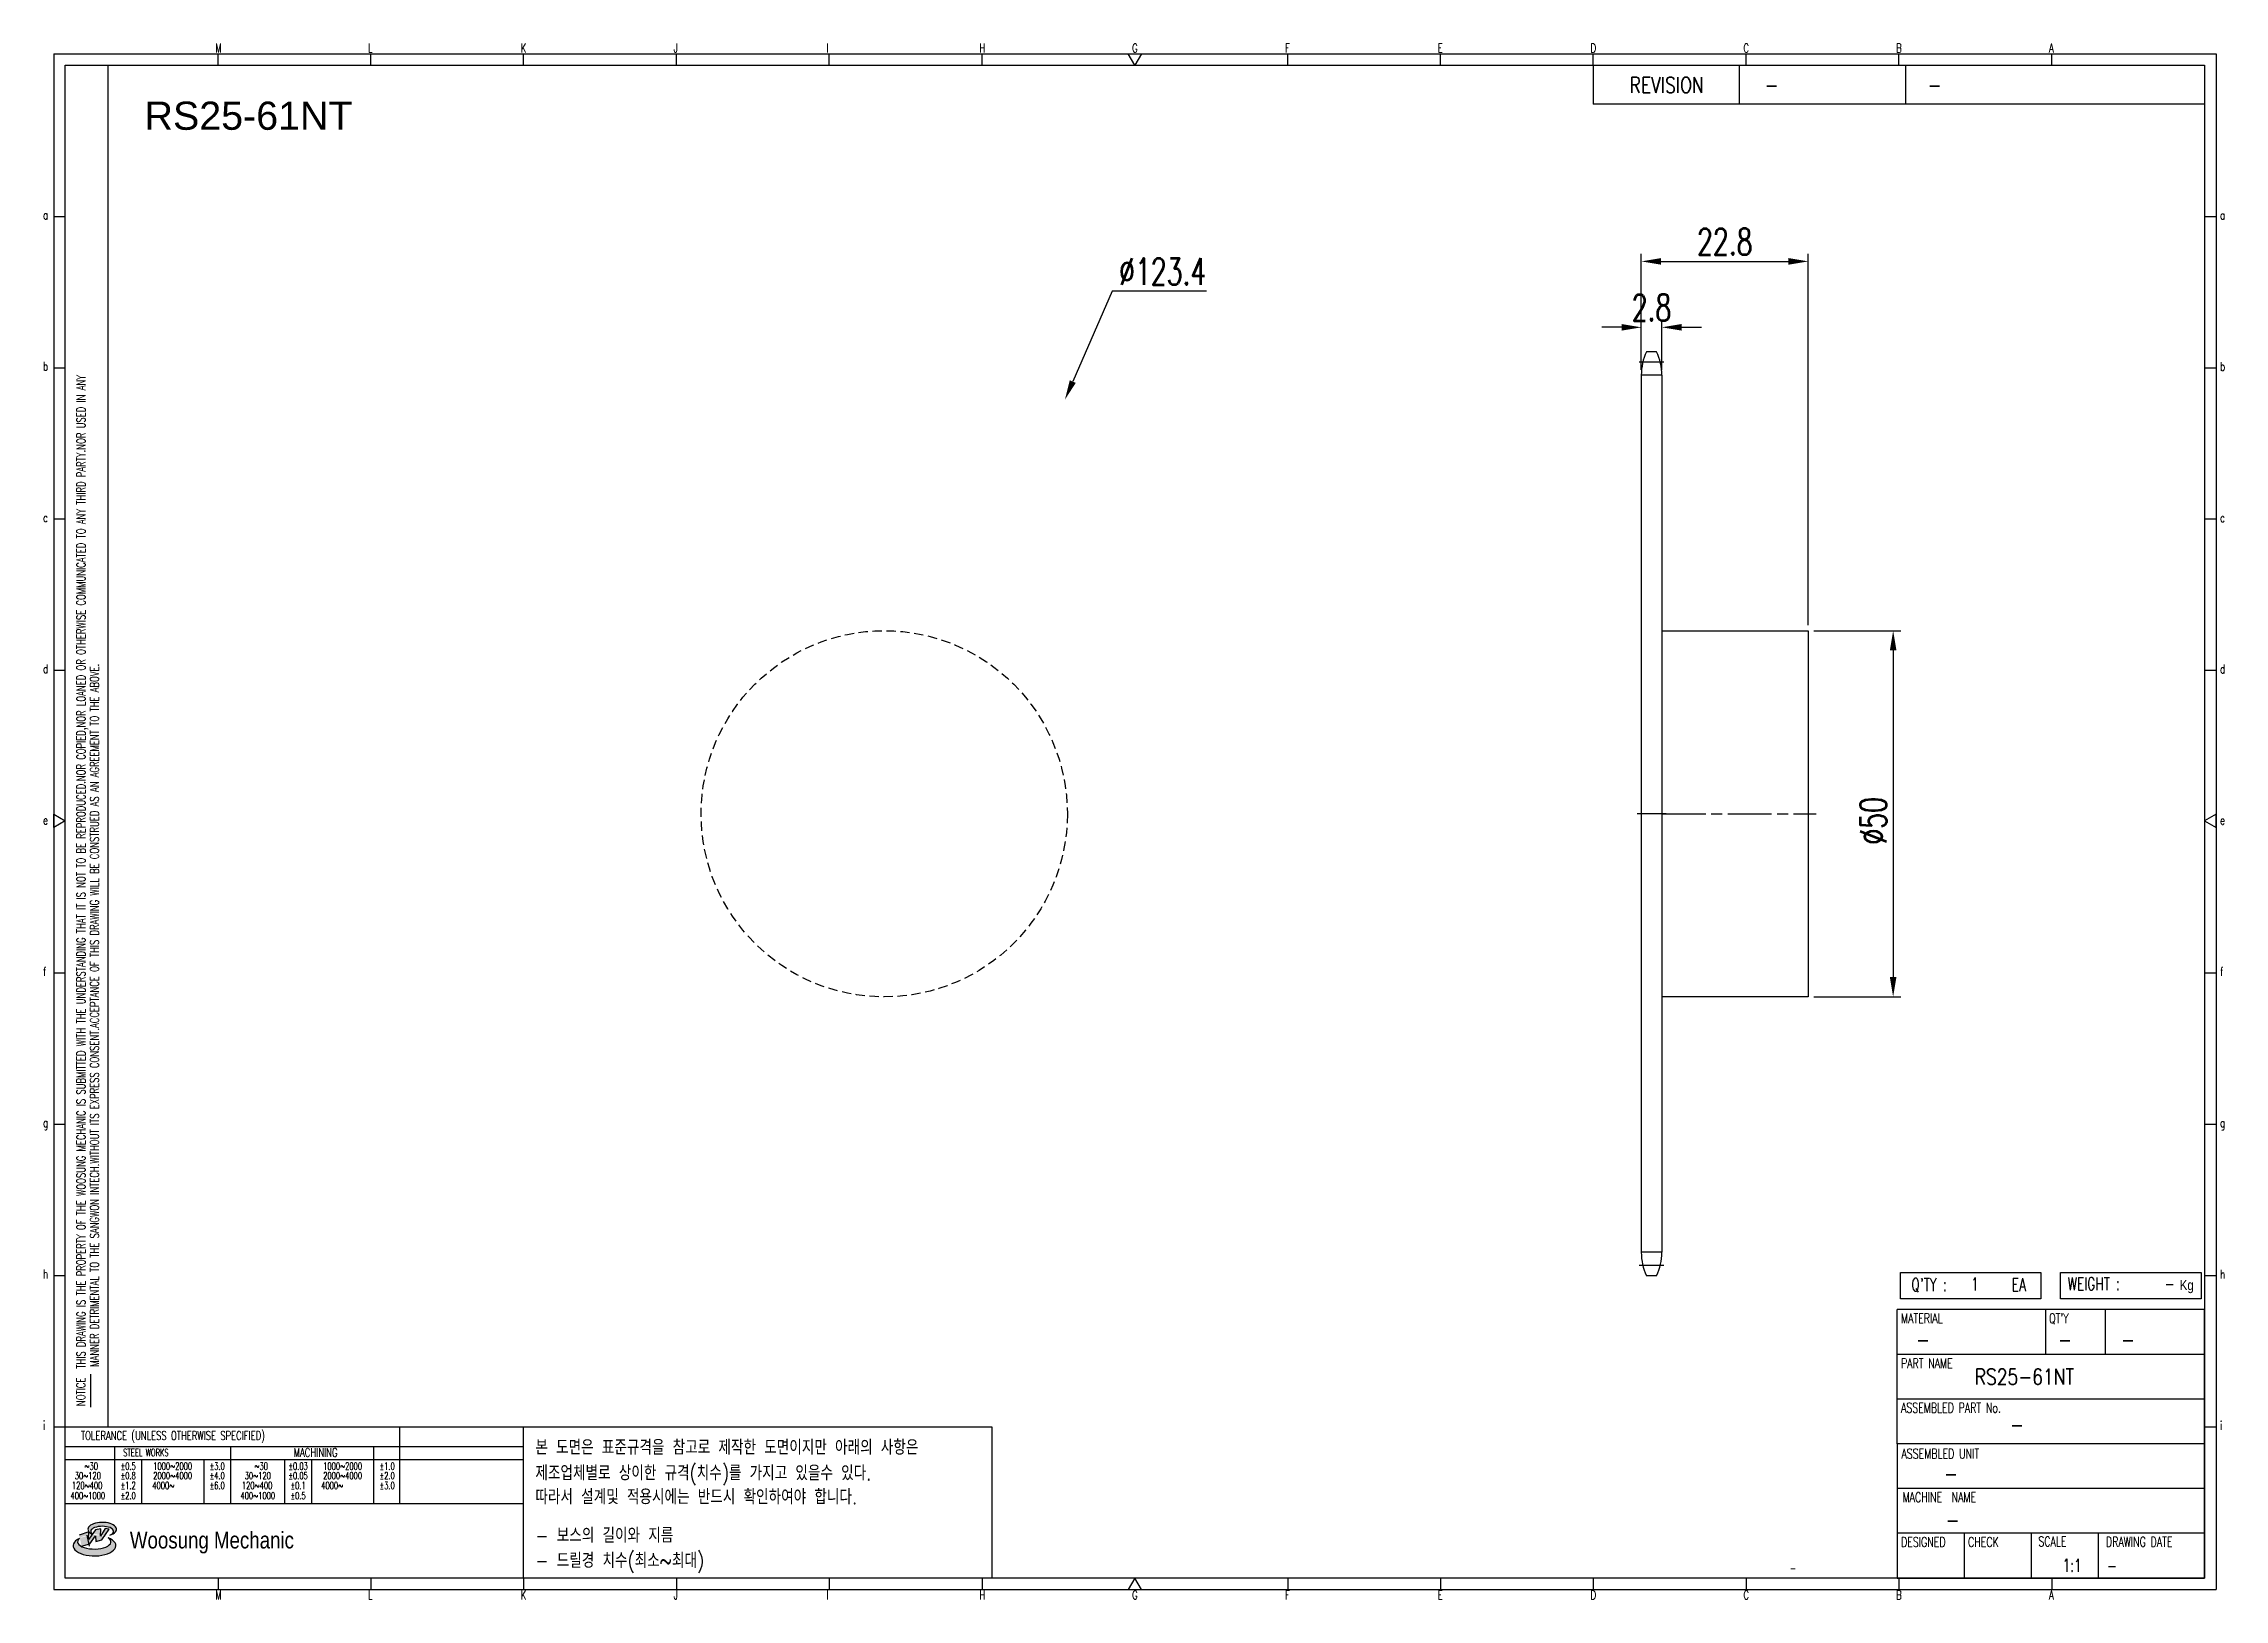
# Model space of a CAD drawing. Header units: millimetres. Extents: x -67442 to -67144, y 2403 to 2615.
import ezdxf
from ezdxf.enums import TextEntityAlignment as Align

# ---------------------------------------------------------------- set-up
doc = ezdxf.new("R2010")
doc.units = ezdxf.units.MM
for name, pattern in [('AM_ISO02W050', [7.5, 6, -1.5]), ('AM_ISO02W050x2', [3.75, 3, -0.75]), ('AM_ISO08W050', [18, 12, -1.5, 3, -1.5]), ('AM_ISO08W050x2', [9, 6, -0.75, 1.5, -0.75]), ('HIDDEN', [9.525, 6.35, -3.175])]:
    doc.linetypes.add(name, pattern=pattern)
for name, color, linetype, lineweight in [('AM_3N', 6, 'AM_ISO02W050', 25), ('AM_7', 4, 'AM_ISO08W050', 25), ('AM_7N', 4, 'AM_ISO08W050', 25)]:
    doc.layers.add(name, color=color, linetype=linetype, lineweight=lineweight)
for name, color, linetype in [('S-DIM', 7, 'Continuous'), ('TITLE', 7, 'Continuous'), ('도면레이아웃', 7, 'Continuous')]:
    doc.layers.add(name, color=color, linetype=linetype)
doc.styles.add('HAN', font='ROMANS.shx', dxfattribs={"width": 0.7, "bigfont": 'whgtxt.shx'})
doc.styles.add('HKD_ST2', font='romans.shx', dxfattribs={"width": 0.7, "height": 4, "bigfont": '@extfont2.shx'})
doc.styles.add('HSG', font='SIMPLEX.shx', dxfattribs={"width": 0.7, "bigfont": 'HSG.shx'})
doc.styles.add('ROMANS', font='romans.shx', dxfattribs={"width": 0.7, "bigfont": 'whgtxt.shx'})
doc.styles.add('SLDTEXTSTYLE4', font='arial.ttf', dxfattribs={"width": 0.8})
doc.styles.get("Standard").update_dxf_attribs({"font": 'arial.ttf'})
doc.dimstyles.new('APP4.5', dxfattribs={"dimscale": 1.5, "dimtxt": 2.4, "dimasz": 1.8, "dimexe": 0.7, "dimexo": 0.5, "dimgap": 0.6, "dimtad": 1, "dimtoh": 1, "dimdec": 1, "dimrnd": 0.01, "dimzin": 9, "dimdsep": 46, "dimtxsty": 'HSG', "dimcen": 0, "dimclrd": 1, "dimclre": 1, "dimclrt": 256, "dimazin": 2, "dimtp": 1, "dimtm": 1, "dimtfac": 0.5, "dimtdec": 1, "dimtofl": 0, "dimtmove": 0, "dimatfit": 3, "dimfxl": 0.7, "dimtvp": 1, "dimtolj": 2, "dimlwd": -1, "dimlwe": -1, "dimarcsym": 0})

# ---------------------------------------------------------------- blocks, each defined once
blk = doc.blocks.new('fyjkfytuj')
for p, q in [((-66537.93, 409.63), (-66517.93, 409.63)), ((-66517.93, 409.63), (-66517.93, 359.63)), ((-66517.93, 359.63), (-66537.93, 359.63))]:
    blk.add_line(p, q)
at = {"layer": 'AM_7N', "linetype": 'AM_ISO08W050x2'}
blk.add_line((-66537.93, 384.63), (-66516.85, 384.63), dxfattribs=at)
blk = doc.blocks.new('SUYWSHJH')
at = {"layer": '도면레이아웃'}
h = blk.add_hatch(color=10, dxfattribs=at)
h.paths.add_polyline_path([(1.544, 35.177), (1.554, 34.966), (1.779, 35.034), (2.054, 35.422), (1.908, 35.446), (1.728, 35.167), (1.741, 35.439), (1.547, 35.405), (1.292, 35.041), (1.295, 35.33), (0.943, 35.208), (1.03, 34.8), (1.336, 34.885)])
edge = h.paths.add_edge_path()
edge.add_ellipse((1.795, 35.421), major_axis=(-0.53, 0), ratio=0.487785, start_angle=122.36065, end_angle=403.39574)
edge.add_line((1.411, 35.244), (1.419, 35.261))
edge.add_ellipse((1.798, 35.344), major_axis=(-0.423, 0), ratio=0.444396, start_angle=131.58977, end_angle=386.19408, ccw=False)
edge = h.paths.add_edge_path()
edge.add_ellipse((1.512, 34.815), major_axis=(-0.793, 0), ratio=0.480113, start_angle=314.67633, end_angle=590.85213)
edge.add_ellipse((1.501, 34.958), major_axis=(-0.62, 0), ratio=0.43311, start_angle=331.7024, end_angle=574.42495, ccw=False)
for p, q in [((0, 90.118), (80.15, 90.118)), ((0, 90.118), (0, 33.191)), ((6.089, 89.693), (6.089, 90.118)), ((11.753, 89.693), (11.753, 90.118)), ((17.418, 89.693), (17.418, 90.118)), ((23.082, 89.693), (23.082, 90.118)), ((28.746, 89.693), (28.746, 90.118)), ((34.411, 89.693), (34.411, 90.118)), ((45.739, 89.693), (45.739, 90.118)), ((51.404, 89.693), (51.404, 90.118)), ((57.068, 89.693), (57.068, 90.118)), ((62.732, 89.693), (62.732, 90.118)), ((68.397, 89.693), (68.397, 90.118)), ((74.061, 89.693), (74.061, 90.118)), ((80.15, 90.118), (80.15, 33.191)), ((0, 84.085), (0.425, 84.085)), ((79.725, 84.085), (80.15, 84.085)), ((0, 78.478), (0.425, 78.478)), ((79.725, 78.478), (80.15, 78.478)), ((0, 72.87), (0.425, 72.87)), ((79.725, 72.87), (80.15, 72.87)), ((0, 67.262), (0.425, 67.262)), ((79.725, 67.262), (80.15, 67.262)), ((0, 56.047), (0.425, 56.047)), ((79.725, 56.047), (80.15, 56.047)), ((0, 50.439), (0.425, 50.439)), ((79.725, 50.439), (80.15, 50.439)), ((0, 44.832), (0.425, 44.832)), ((79.725, 44.832), (80.15, 44.832)), ((1.377, 39.947), (1.377, 41.174)), ((0, 39.224), (0.425, 39.224)), ((79.725, 39.224), (80.15, 39.224)), ((0, 33.191), (80.15, 33.191)), ((6.089, 33.616), (6.089, 33.191)), ((11.753, 33.616), (11.753, 33.191)), ((17.418, 33.616), (17.418, 33.191)), ((23.082, 33.616), (23.082, 33.191)), ((28.746, 33.616), (28.746, 33.191)), ((34.411, 33.616), (34.411, 33.191)), ((45.739, 33.616), (45.739, 33.191)), ((51.404, 33.616), (51.404, 33.191)), ((57.068, 33.616), (57.068, 33.191)), ((62.732, 33.616), (62.732, 33.191)), ((68.397, 33.616), (68.397, 33.191)), ((74.061, 33.616), (74.061, 33.191))]:
    blk.add_line(p, q)
at = {"color": 2}
for p, q in [((2.017, 39.224), (2.017, 89.693)), ((0.425, 39.224), (17.418, 39.224)), ((12.816, 39.224), (12.816, 36.382)), ((17.418, 33.616), (17.418, 39.224)), ((0.425, 38.487), (17.418, 38.487)), ((0.425, 38.012), (17.418, 38.012)), ((2.257, 38.487), (2.257, 36.382)), ((3.257, 38.012), (3.257, 36.382)), ((5.557, 38.012), (5.557, 36.382)), ((6.557, 38.5), (6.557, 36.382)), ((8.557, 38.012), (8.557, 36.382)), ((9.557, 38.026), (9.557, 36.382)), ((11.857, 38.487), (11.857, 36.382)), ((0.425, 36.382), (17.418, 36.382))]:
    blk.add_line(p, q, dxfattribs=at)
at = {"color": 6, "ltscale": 0.5}
for p, q in [((57.068, 89.693), (57.068, 88.246)), ((62.47, 89.693), (62.47, 88.246)), ((68.635, 89.693), (68.635, 88.246)), ((79.725, 88.246), (57.068, 88.246)), ((68.336, 38.59), (68.336, 43.563)), ((79.725, 43.563), (68.336, 43.563)), ((73.827, 43.563), (73.827, 41.905)), ((76.037, 43.563), (76.037, 41.905)), ((79.725, 38.59), (79.725, 43.563)), ((79.725, 41.905), (68.336, 41.905)), ((79.725, 40.248), (68.336, 40.248)), ((68.336, 38.59), (68.336, 33.616)), ((79.725, 38.59), (68.336, 38.59)), ((79.725, 33.616), (79.725, 38.59)), ((79.725, 36.932), (68.336, 36.932)), ((79.725, 35.274), (68.336, 35.274)), ((70.822, 33.616), (70.822, 35.274)), ((73.309, 33.616), (73.309, 35.274)), ((75.796, 33.616), (75.796, 35.274)), ((68.336, 33.616), (79.725, 33.616))]:
    blk.add_line(p, q, dxfattribs=at)
for points in [[(40.075, 89.693), (39.83, 90.118), (40.32, 90.118)], [(0.425, 89.693), (79.725, 89.693), (79.725, 33.616), (0.425, 33.616)], [(0.425, 61.679), (0, 61.433), (0, 61.924)], [(79.725, 61.679), (80.15, 61.433), (80.15, 61.924)], [(40.075, 33.616), (39.83, 33.191), (40.32, 33.191)]]:
    blk.add_lwpolyline(points, close=True)
at = {"layer": 'TITLE', "color": 20}
for p, q in [((68.449, 43.961), (68.449, 44.936)), ((68.449, 44.936), (73.654, 44.936)), ((73.654, 44.936), (73.654, 43.961)), ((74.39, 43.961), (74.39, 44.936)), ((74.39, 44.936), (79.595, 44.936)), ((79.595, 44.936), (79.595, 43.961)), ((73.654, 43.961), (68.449, 43.961)), ((79.595, 43.961), (74.39, 43.961))]:
    blk.add_line(p, q, dxfattribs=at)
at = {"layer": '도면레이아웃'}
for p, q in [((1.295, 35.33), (0.943, 35.208)), ((1.03, 34.8), (1.336, 34.885)), ((1.224, 35.208), (1.311, 34.8)), ((1.224, 35.208), (1.224, 35.208)), ((1.547, 35.405), (1.292, 35.041)), ((1.292, 35.041), (1.295, 35.33)), ((1.336, 34.885), (1.544, 35.177)), ((1.419, 35.261), (1.411, 35.244)), ((1.544, 35.177), (1.554, 34.966)), ((1.741, 35.439), (1.547, 35.405)), ((1.554, 34.966), (1.779, 35.034)), ((1.908, 35.446), (1.728, 35.167)), ((1.728, 35.167), (1.741, 35.439)), ((1.779, 35.034), (2.054, 35.422)), ((2.054, 35.422), (1.908, 35.446))]:
    blk.add_line(p, q, dxfattribs=at)
for centre, major_axis, ratio, start_param, end_param in [((1.795, 35.421), (-0.53, 0), 0.487785, 2.135596, 7.040584), ((1.512, 34.815), (-0.793, 0), 0.480113, 5.492138, 10.312315), ((1.501, 34.958), (-0.62, 0), 0.43311, 5.789299, 10.025607), ((1.798, 35.344), (-0.423, 0), 0.444396, 2.296675, 6.740358)]:
    blk.add_ellipse(centre, major_axis=major_axis, ratio=ratio, start_param=start_param, end_param=end_param, dxfattribs=at)
at = {"color": 4, "style": 'HKD_ST2', "width": 0.7}
for s, p in [('M', (5.988, 90.164)), ('L', (11.652, 90.164)), ('K', (17.316, 90.164)), ('J', (22.981, 90.164)), ('I', (28.645, 90.164)), ('H', (34.309, 90.164)), ('G', (39.974, 90.164)), ('F', (45.638, 90.164)), ('E', (51.302, 90.164)), ('D', (56.967, 90.164)), ('C', (62.631, 90.164)), ('B', (68.295, 90.164)), ('A', (73.96, 90.164)), ('a', (-0.395, 83.976)), ('a', (80.305, 83.97)), ('b', (-0.395, 78.368)), ('b', (80.305, 78.362)), ('c', (-0.395, 72.76)), ('c', (80.305, 72.754)), ('d', (-0.395, 67.153)), ('d', (80.305, 67.147)), ('e', (-0.395, 61.545)), ('e', (80.305, 61.539)), ('f', (-0.395, 55.937)), ('f', (80.305, 55.931)), ('g', (-0.395, 50.33)), ('g', (80.305, 50.324)), ('h', (-0.395, 44.722)), ('h', (80.305, 44.716)), ('i', (-0.395, 39.114)), ('i', (80.305, 39.108)), ('M', (5.988, 32.824)), ('L', (11.652, 32.824)), ('K', (17.316, 32.824)), ('J', (22.981, 32.824)), ('I', (28.645, 32.824)), ('H', (34.309, 32.824)), ('G', (39.974, 32.824)), ('F', (45.638, 32.824)), ('E', (51.302, 32.824)), ('D', (56.967, 32.824)), ('C', (62.631, 32.824)), ('B', (68.295, 32.824)), ('A', (73.96, 32.824))]:
    blk.add_text(s, height=0.326, dxfattribs=at).set_placement(p)
for s, height, style, width, p in [('REVISION', 0.5806, 'HAN', 0.8, (58.415, 88.664)), ('-', 0.581, 'HAN', 0.8, (63.426, 88.664)), ('-', 0.581, 'HAN', 0.8, (69.468, 88.664)), ("Q'TY : ", 0.4746, 'HKD_ST2', 0.7, (68.857, 44.253)), ('1', 0.475, 'HKD_ST2', 0.7, (71.071, 44.275)), ('EA', 0.4746, 'HKD_ST2', 0.7, (72.578, 44.253)), ('WEIGHT : ', 0.4746, 'HKD_ST2', 0.7, (74.65, 44.286)), ('-', 0.581, 'HAN', 0.8, (69.029, 42.157)), ('-', 0.581, 'HAN', 0.8, (74.289, 42.157)), ('-', 0.581, 'HAN', 0.8, (76.623, 42.157)), ('-', 0.581, 'HAN', 0.8, (72.515, 39.013)), ('-', 0.581, 'HAN', 0.8, (70.067, 37.189)), ('-', 0.581, 'HAN', 0.8, (70.126, 35.48)), ('1:1', 0.4746, 'HKD_ST2', 0.7, (74.458, 33.848)), ('-', 0.475, 'HKD_ST2', 0.7, (76.112, 33.837))]:
    blk.add_text(s, height=height, dxfattribs=dict(style=style, width=width)).set_placement(p)
at = {"color": 2, "style": 'HKD_ST2', "width": 0.7}
for s, p in [(' THIS DRAWING IS THE PROPERTY OF THE WOOSUNG MECHANIC IS SUBMITTED WITH THE UNDERSTANDING THAT IT IS NOT TO BE REPRODUCED.NOR COPIED,NOR LOANED OR OTHERWISE COMMUNICATED TO ANY THIRD PARTY.NOR USED IN ANY', (1.173, 41.217)), ('MANNER DETRIMENTAL TO THE SANGWON INTECH.WITHOUT ITS EXPRESS CONSENT.ACCEPTANCE OF THIS DRAWING WILL BE CONSTRUED AS AN AGREEMENT TO THE ABOVE.', (1.672, 41.447))]:
    blk.add_text(s, height=0.326266, rotation=90, dxfattribs=at).set_placement(p)
at = {"style": 'HKD_ST2', "width": 0.7}
blk.add_text('-', height=0.475, dxfattribs=at).set_placement((78.613, 44.286), align=Align.RIGHT)
at = {"color": 4, "style": 'HKD_ST2', "width": 0.7}
for s, height, p in [('MATERIAL', 0.3651, (68.474, 43.425)), ("QT'Y", 0.3651, (73.965, 43.425)), ('PART NAME', 0.3651, (68.474, 41.756)), ('ASSEMBLED PART No.', 0.36511, (68.474, 40.109)), ('ASSEMBLED UNIT', 0.36511, (68.49, 38.408)), ('MACHINE  NAME', 0.36511, (68.532, 36.794)), ('DESIGNED', 0.3651, (68.474, 35.136)), ('CHECK', 0.3651, (70.961, 35.136)), ('SCALE', 0.3651, (73.566, 35.153)), ('DRAWING DATE', 0.36511, (76.071, 35.141))]:
    blk.add_text(s, height=height, dxfattribs=at).set_placement(p, align=Align.TOP_LEFT)
at = {"style": 'HKD_ST2', "width": 0.7}
blk.add_text('NOTICE', height=0.3263, rotation=90, dxfattribs=at).set_placement((1.163, 39.988))
for s, height, style, width, p in [('TOLERANCE (UNLESS OTHERWISE SPECIFIED)', 0.32627, 'HKD_ST2', 0.7, (4.417, 38.896)), ('-', 0.326, 'ROMANS', 0.65, (64.469, 33.975))]:
    blk.add_text(s, height=height, dxfattribs=dict(style=style, width=width)).set_placement(p, align=Align.MIDDLE_CENTER)
at = {"color": 4, "style": 'HKD_ST2', "width": 0.7}
for s, height, p in [('STEEL WORKS', 0.26101, (3.416, 38.268)), ('MACHINING', 0.3263, (9.707, 38.27)), ('%%P0.5', 0.261, (2.757, 37.762)), ('%%P0.8', 0.261, (2.757, 37.411)), ('%%P3.0', 0.261, (6.057, 37.762)), ('%%P4.0', 0.261, (6.057, 37.411)), ('%%P0.03', 0.261, (9.057, 37.762)), ('%%P0.05', 0.261, (9.057, 37.411)), ('%%P1.0', 0.261, (12.357, 37.762)), ('%%P2.0', 0.261, (12.357, 37.411)), ('%%P1.2', 0.261, (2.757, 37.045)), ('%%P2.0', 0.261, (2.757, 36.67)), ('%%P6.0', 0.261, (6.057, 37.045)), ('%%P0.1', 0.261, (9.057, 37.045)), ('%%P0.5', 0.261, (9.057, 36.67)), ('%%P3.0', 0.261, (12.357, 37.045))]:
    blk.add_text(s, height=height, dxfattribs=at).set_placement(p, align=Align.MIDDLE)
for s, height, p in [('30%%126120', 0.261, (1.263, 37.411)), ('%%12630', 0.261, (1.389, 37.762)), ('2000%%1264000', 0.26101, (4.407, 37.411)), ('1000%%1262000', 0.26101, (4.407, 37.762)), ('30%%126120', 0.261, (7.563, 37.411)), ('%%12630', 0.261, (7.689, 37.762)), ('2000%%1264000', 0.26101, (10.707, 37.411)), ('1000%%1262000', 0.26101, (10.707, 37.762)), ('400%%1261000', 0.26101, (1.263, 36.67)), ('120%%126400', 0.26101, (1.237, 37.045)), ('4000%%126', 0.261, (4.061, 37.045)), ('400%%1261000', 0.26101, (7.563, 36.67)), ('120%%126400', 0.26101, (7.537, 37.045)), ('4000%%126', 0.261, (10.321, 37.045))]:
    blk.add_text(s, height=height, dxfattribs=at).set_placement(p, align=Align.MIDDLE_CENTER)
at = {"color": 1, "style": 'SLDTEXTSTYLE4', "width": 0.8}
blk.add_text('Woosung Mechanic', height=0.61957, dxfattribs=at).set_placement((2.822, 34.711))
at = {"layer": 'TITLE', "width": 0.8}
blk.add_text('Kg', height=0.3789, dxfattribs=at).set_placement((78.807, 44.286))
blk = doc.blocks.new('*D18')
at = {"layer": 'Defpoints', "color": 0, "transparency": 16777216}
for p in [(-67200.75, 2535.2), (-67200.75, 2485.2), (-67189.16, 2485.2)]:
    blk.add_point(p, dxfattribs=at)
at = {"layer": 'S-DIM', "color": 1, "transparency": 16777216}
for p, q in [((-67200, 2535.2), (-67188.11, 2535.2)), ((-67189.16, 2532.5), (-67189.16, 2487.9)), ((-67200, 2485.2), (-67188.11, 2485.2))]:
    blk.add_line(p, q, dxfattribs=at)
for points in [[(-67189.61, 2532.5), (-67188.71, 2532.5), (-67189.16, 2535.2)], [(-67189.61, 2487.9), (-67188.71, 2487.9), (-67189.16, 2485.2)]]:
    blk.add_solid(points, dxfattribs=at)
at = {"layer": 'S-DIM', "transparency": 16777216, "insert": (-67191.86, 2509.24), "char_height": 3.6, "attachment_point": 5, "rotation": 90, "style": 'HSG'}
blk.add_mtext('\\A2;%%c50', dxfattribs=at)
blk = doc.blocks.new('*D19')
at = {"layer": 'Defpoints', "color": 0, "transparency": 16777216}
for p in [(-67220.75, 2576.62), (-67223.55, 2570.08), (-67220.75, 2570.08)]:
    blk.add_point(p, dxfattribs=at)
at = {"layer": 'S-DIM', "color": 1, "transparency": 16777216}
for p, q in [((-67226.25, 2576.62), (-67228.95, 2576.62)), ((-67223.55, 2570.83), (-67223.55, 2577.67)), ((-67220.75, 2570.83), (-67220.75, 2577.67)), ((-67218.05, 2576.62), (-67215.35, 2576.62))]:
    blk.add_line(p, q, dxfattribs=at)
for points in [[(-67226.25, 2577.07), (-67226.25, 2576.17), (-67223.55, 2576.62)], [(-67218.05, 2577.07), (-67218.05, 2576.17), (-67220.75, 2576.62)]]:
    blk.add_solid(points, dxfattribs=at)
at = {"layer": 'S-DIM', "transparency": 16777216, "insert": (-67222.15, 2579.32), "char_height": 3.6, "attachment_point": 5, "style": 'HSG'}
blk.add_mtext('\\A2;2.8', dxfattribs=at)
blk = doc.blocks.new('*D20')
at = {"layer": 'Defpoints', "color": 0, "transparency": 16777216}
for p in [(-67200.75, 2585.62), (-67223.55, 2570.08), (-67200.75, 2535.2)]:
    blk.add_point(p, dxfattribs=at)
at = {"layer": 'S-DIM', "color": 1, "transparency": 16777216}
for p, q in [((-67223.55, 2570.83), (-67223.55, 2586.67)), ((-67220.85, 2585.62), (-67203.45, 2585.62)), ((-67200.75, 2535.95), (-67200.75, 2586.67))]:
    blk.add_line(p, q, dxfattribs=at)
for points in [[(-67220.85, 2586.07), (-67220.85, 2585.17), (-67223.55, 2585.62)], [(-67203.45, 2586.07), (-67203.45, 2585.17), (-67200.75, 2585.62)]]:
    blk.add_solid(points, dxfattribs=at)
at = {"layer": 'S-DIM', "transparency": 16777216, "insert": (-67212.15, 2588.32), "char_height": 3.6, "attachment_point": 5, "style": 'HSG'}
blk.add_mtext('\\A2;22.8', dxfattribs=at)
blk = doc.blocks.new('*D21')
at = {"layer": 'Defpoints', "color": 0, "transparency": 16777216}
for p in [(-67302.26, 2566.73), (-67351.58, 2453.67)]:
    blk.add_point(p, dxfattribs=at)
at = {"layer": 'S-DIM', "color": 1, "transparency": 16777216}
for p, q in [((-67295.8, 2581.54), (-67301.18, 2569.21)), ((-67282.9, 2581.54), (-67295.8, 2581.54))]:
    blk.add_line(p, q, dxfattribs=at)
blk.add_solid([(-67301.59, 2569.39), (-67300.77, 2569.03), (-67302.26, 2566.73)], dxfattribs=at)
at = {"layer": 'S-DIM', "transparency": 16777216, "insert": (-67288.9, 2584.24), "char_height": 3.6, "attachment_point": 5, "style": 'HSG'}
blk.add_mtext('\\A2;∅123.4', dxfattribs=at)

msp = doc.modelspace()

# ---------------------------------------------------------------- linework, layer by layer
for p, q in [((-67221.46, 2573.28), (-67222.84, 2573.28)), ((-67223.55, 2570.08), (-67223.55, 2450.32)), ((-67220.75, 2570.08), (-67220.75, 2450.32)), ((-67221.46, 2447.12), (-67222.84, 2447.12))]:
    msp.add_line(p, q)
at = {"color": 4}
msp.add_lwpolyline([(-67376.16, 2426.51), (-67312.21, 2426.51), (-67312.21, 2405.85), (-67376.16, 2405.85)], close=True, dxfattribs=at)
at = {"color": 2, "linetype": 'HIDDEN', "ltscale": 0.2}
msp.add_circle((-67326.92, 2510.2), 25, dxfattribs=at)
for centre, start, end in [((-67215.95, 2570.08), 155.0989, 180), ((-67228.35, 2570.08), 0, 24.9011), ((-67215.95, 2450.32), 180, 204.9011), ((-67228.35, 2450.32), 335.0989, 0)]:
    msp.add_arc(centre, 7.6, start, end)
at = {"layer": 'AM_3N', "linetype": 'AM_ISO02W050x2'}
for p, q in [((-67220.75, 2570.08), (-67223.55, 2570.08)), ((-67220.75, 2450.32), (-67223.55, 2450.32))]:
    msp.add_line(p, q, dxfattribs=at)
at = {"layer": 'AM_7', "linetype": 'AM_ISO08W050x2'}
for p, q in [((-67220.48, 2571.88), (-67223.86, 2571.88)), ((-67220.17, 2510.2), (-67224.13, 2510.2)), ((-67220.48, 2448.53), (-67223.86, 2448.53))]:
    msp.add_line(p, q, dxfattribs=at)

# ---------------------------------------------------------------- block references
at = {"xscale": 3.683658648384001, "yscale": 3.683658648384001, "zscale": 3.683658648384001}
msp.add_blockref('SUYWSHJH', (-67440.32, 2282.02), dxfattribs=at)
msp.add_blockref('fyjkfytuj', (-682.82, 2125.57))

# ---------------------------------------------------------------- texts
at = {"color": 2}
msp.add_text('RS25-61NT', height=3.849, dxfattribs=at).set_placement((-67427.92, 2603.59))
at = {"style": 'HAN', "width": 0.8}
msp.add_text('RS25-61NT', height=2.139, dxfattribs=at).set_placement((-67178.02, 2432.26))
at = {"color": 4, "style": 'HAN', "width": 0.8}
for s, p in [('본 도면은 표준규격을 참고로 제작한 도면이지만 아래의 사항은', (-67374.56, 2422.68)), ('제조업체별로 상이한 규격(치수)를 가지고 있을수 있다.', (-67374.56, 2419.18)), ('따라서 설계및 적용시에는 반드시 확인하여야 합니다.', (-67374.56, 2415.92)), ('- 보스의 길이와 지름', (-67374.56, 2410.67)), ('- 드릴경 치수(최소~최대)', (-67374.56, 2407.23))]:
    msp.add_text(s, height=2.0237, dxfattribs=at).set_placement(p)

# ---------------------------------------------------------------- dimensions: what is measured, and where the dimension line sits
at = {"layer": 'S-DIM'}
dim = msp.add_linear_dim(base=(-67200.75, 2585.62), p1=(-67223.55, 2570.08), p2=(-67200.75, 2535.2), dimstyle='APP4.5', dxfattribs=at)
dim.commit()
dim.dimension.update_dxf_attribs({"geometry": '*D20', "text_midpoint": (-67212.15, 2588.32)})
dim = msp.add_diameter_dim_2p(p1=(-67351.5776, 2453.6697), p2=(-67302.2609, 2566.7341), dimstyle='APP4.5', dxfattribs=at)
dim.commit()
dim.dimension.update_dxf_attribs({"geometry": '*D21', "text_midpoint": (-67288.9012, 2581.5437), "dimtype": 163})
dim = msp.add_linear_dim(base=(-67220.75, 2576.62), p1=(-67223.55, 2570.08), p2=(-67220.75, 2570.08), dimstyle='APP4.5', dxfattribs=at)
dim.commit()
dim.dimension.update_dxf_attribs({"geometry": '*D19', "text_midpoint": (-67222.15, 2576.62), "dimtype": 160})
dim = msp.add_linear_dim(base=(-67189.16, 2485.2), p1=(-67200.75, 2535.2), p2=(-67200.75, 2485.2), angle=90, text='%%c<>', dimstyle='APP4.5', dxfattribs=at)
dim.commit()
dim.dimension.update_dxf_attribs({"geometry": '*D18', "text_midpoint": (-67189.16, 2509.24), "dimtype": 160})

doc.saveas('drawing.dxf')
